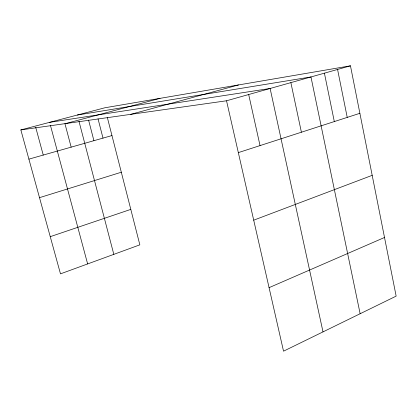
<?xml version="1.0" encoding="UTF-8"?>
<svg xmlns="http://www.w3.org/2000/svg" width="417" height="417" viewBox="0 0 417 417"><rect width="100%" height="100%" fill="white"/><g stroke="black" fill="none" stroke-linecap="round" stroke-linejoin="round"><path stroke-width="0.63" d="M269.069 287.657L384.516 237.476M253.708 220.176L372.188 175.338M50.248 236.663L130.802 209.381M238.331 152.617L359.881 113.304M39.511 197.663L121.321 172.231M28.898 159.138L111.959 135.567M226.53 100.778L350.462 65.818L396.15 296.127L283.534 351.182L226.53 100.778L20.85 129.916L60.491 273.854L139.851 244.842L107.388 117.657M130.693 114.357L238.519 84.943M65.594 123.578L160.029 98.355M20.85 129.916L104.87 107.779L350.462 65.818M77.343 115.035L310.967 76.957L360.137 313.735M49.618 122.337L270.117 88.482L323.008 331.885M35.706 127.326L43.248 155.067M50.457 125.46L87.638 263.935M64.922 123.604L71.161 147.144M78.985 121.311L113.82 254.36M88.576 120.08L93.924 140.685M98.042 118.861L102.999 138.11M248.683 94.529L260.036 145.596M290.868 82.629L301.402 132.22M324.41 73.168L334.314 121.571M337.572 69.451L347.231 117.396"/></g></svg>
